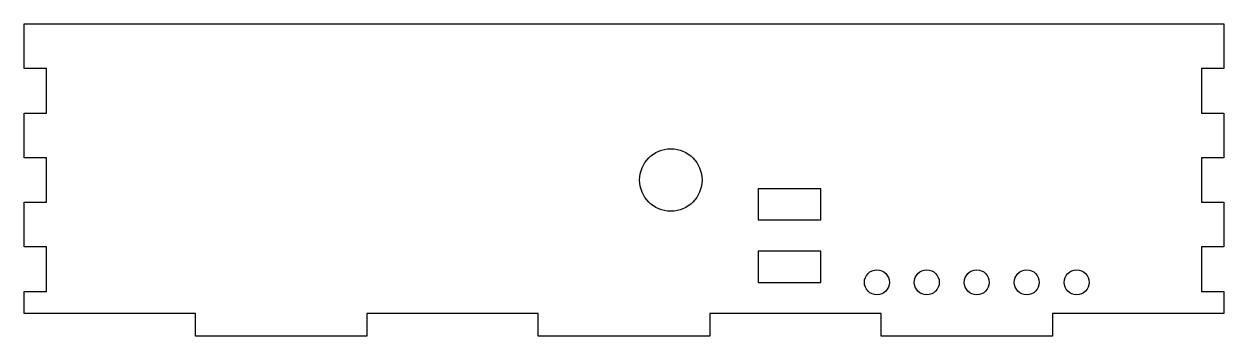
# Model space of a CAD drawing. Header units: millimetres. Extents: x 0 to 192, y 0 to 50.
import ezdxf

# ---------------------------------------------------------------- set-up
doc = ezdxf.new("R2010")
doc.units = ezdxf.units.MM
doc.layers.get('0').update_dxf_attribs({"linetype": 'CONTINUOUS'})

msp = doc.modelspace()

# ---------------------------------------------------------------- linework, layer by layer
for points in [[(0, 7.14), (3.6, 7.14), (3.6, 14.29), (0, 14.29), (0, 21.43), (3.6, 21.43), (3.6, 28.57), (0, 28.57), (0, 35.71), (3.6, 35.71), (3.6, 42.86), (0, 42.86), (0, 50), (192.2, 50), (192.2, 42.86), (188.6, 42.86), (188.6, 35.71), (192.2, 35.71), (192.2, 28.57), (188.6, 28.57), (188.6, 21.43), (192.2, 21.43), (192.2, 14.29), (188.6, 14.29), (188.6, 7.14), (192.2, 7.14), (192.2, 3.6), (164.74, 3.6), (164.74, 0), (137.29, 0), (137.29, 3.6), (109.83, 3.6), (109.83, 0), (82.37, 0), (82.37, 3.6), (54.91, 3.6), (54.91, 0), (27.46, 0), (27.46, 3.6), (0, 3.6)], [(127.6, 18.6), (127.6, 23.6), (117.6, 23.6), (117.6, 18.6)], [(127.6, 8.6), (127.6, 13.6), (117.6, 13.6), (117.6, 8.6)]]:
    msp.add_lwpolyline(points, close=True)
for centre, radius in [((103.6, 25), 5), ((136.6, 8.6), 2), ((144.6, 8.6), 2), ((152.6, 8.6), 2), ((160.6, 8.6), 2), ((168.6, 8.6), 2)]:
    msp.add_circle(centre, radius)

doc.saveas('drawing.dxf')
